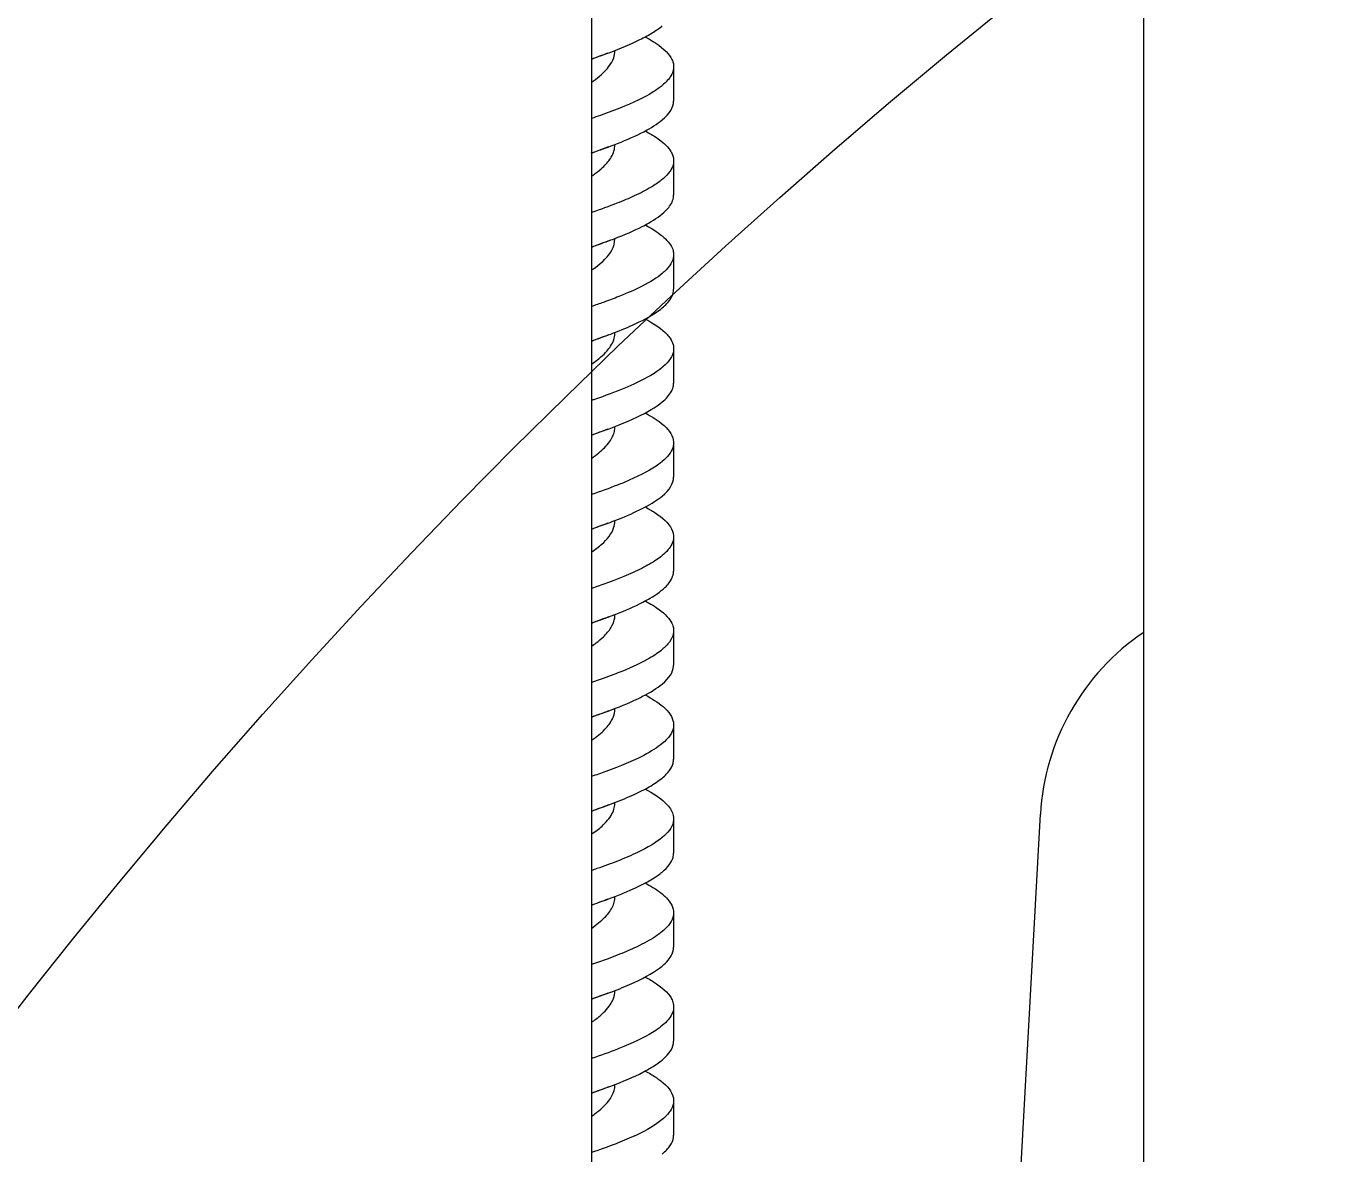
# Model space of a CAD drawing. Header units: millimetres. Extents: x 129 to 6329, y 33 to 3553.
# Drawn here: x 4553.3 to 4608.5, y 1163.8 to 1211.8 of the extents above; entities that cross this region are included whole.
import ezdxf

# ---------------------------------------------------------------- set-up
doc = ezdxf.new("R2010")
doc.units = ezdxf.units.MM
doc.layers.add('vistasIsometricas', color=255, linetype='Continuous')

msp = doc.modelspace()

# ---------------------------------------------------------------- linework, layer by layer
at = {"layer": 'vistasIsometricas', "extrusion": (0, 1, 0)}
for p, q in [((4577.379, 1483.204), (4577.379, 1143.298)), ((4600.879, 1151.929), (4600.879, 1233.721)), ((4578.379, 1210.773), (4578.379, 1210.793)), ((4580.879, 1210.103), (4580.879, 1208.639)), ((4578.379, 1206.773), (4578.379, 1206.793)), ((4580.879, 1206.103), (4580.879, 1204.639)), ((4578.379, 1202.773), (4578.379, 1202.793)), ((4580.879, 1202.103), (4580.879, 1200.639)), ((4578.379, 1198.773), (4578.379, 1198.793)), ((4580.879, 1198.103), (4580.879, 1196.639)), ((4578.379, 1194.773), (4578.379, 1194.793)), ((4580.879, 1194.103), (4580.879, 1192.639)), ((4578.379, 1190.773), (4578.379, 1190.793)), ((4580.879, 1190.103), (4580.879, 1188.639)), ((4578.379, 1186.773), (4578.379, 1186.793)), ((4580.879, 1186.103), (4580.879, 1184.639)), ((4578.379, 1182.773), (4578.379, 1182.793)), ((4580.879, 1182.103), (4580.879, 1180.639)), ((4578.379, 1178.773), (4578.379, 1178.793)), ((4580.879, 1178.103), (4580.879, 1176.639)), ((4594.557, 1143.585), (4596.486, 1178.298)), ((4578.379, 1174.773), (4578.379, 1174.793)), ((4580.879, 1174.103), (4580.879, 1172.639)), ((4578.379, 1170.773), (4578.379, 1170.793)), ((4580.879, 1170.103), (4580.879, 1168.639)), ((4578.379, 1166.773), (4578.379, 1166.793)), ((4580.879, 1166.103), (4580.879, 1164.639))]:
    msp.add_line(p, q, dxfattribs=at)
at = {"layer": 'vistasIsometricas'}
msp.add_circle((4757.479, 1010.469), 259.373, dxfattribs=at)
msp.add_arc((4606.47, 1177.743), 10, 123.9941, 176.8202, dxfattribs=at)
for points, knots in [([(4577.379, 1210.435), (4577.642, 1210.523), (4577.893, 1210.611), (4578.631, 1210.885), (4579.071, 1211.069), (4579.638, 1211.35), (4579.812, 1211.445), (4580.129, 1211.639), (4580.271, 1211.738), (4580.391, 1211.837)], [2.9604784, 2.9604784, 2.9604784, 2.9604784, 3.0140489, 3.0140489, 3.1262964, 3.1262964, 3.1839824, 3.1839824, 3.244091, 3.244091, 3.244091, 3.244091]), ([(4579.672, 1211.371), (4579.799, 1211.303), (4579.916, 1211.236), (4580.022, 1211.168), (4580.058, 1211.146), (4580.092, 1211.124), (4580.126, 1211.101), (4580.472, 1210.869), (4580.699, 1210.639), (4580.807, 1210.411), (4580.836, 1210.348), (4580.856, 1210.286), (4580.868, 1210.223), (4580.899, 1210.054), (4580.864, 1209.887), (4580.767, 1209.72), (4580.685, 1209.58), (4580.558, 1209.44), (4580.391, 1209.302)], [0.335803513, 0.335803513, 0.335803513, 0.335803513, 0.336073361, 0.336073361, 0.336073361, 0.33616278, 0.33616278, 0.33616278, 0.337093294, 0.337093294, 0.337093294, 0.3373486, 0.3373486, 0.3373486, 0.338040983, 0.338040983, 0.338040983, 0.338623838, 0.338623838, 0.338623838, 0.338623838]), ([(4577.379, 1209.44), (4577.439, 1209.481), (4577.497, 1209.522), (4577.789, 1209.74), (4577.978, 1209.916), (4578.216, 1210.224), (4578.289, 1210.356), (4578.363, 1210.582), (4578.379, 1210.678), (4578.379, 1210.773)], [-2.5726274, -2.5726274, -2.5726274, -2.5726274, -2.5535324, -2.5535324, -2.4711788, -2.4711788, -2.4100878, -2.4100878, -2.365601, -2.365601, -2.365601, -2.365601]), ([(4580.391, 1209.302), (4580.28, 1209.21), (4580.153, 1209.12), (4580.008, 1209.029), (4579.637, 1208.797), (4579.155, 1208.567), (4578.587, 1208.339), (4578.444, 1208.282), (4578.296, 1208.225), (4578.143, 1208.168), (4577.901, 1208.078), (4577.645, 1207.988), (4577.379, 1207.899)], [0.338623839, 0.338623839, 0.338623839, 0.338623839, 0.339006816, 0.339006816, 0.339006816, 0.33999187, 0.33999187, 0.33999187, 0.340238767, 0.340238767, 0.340238767, 0.340630711, 0.340630711, 0.340630711, 0.340630711]), ([(4577.378, 1206.435), (4577.775, 1206.568), (4578.146, 1206.701), (4578.485, 1206.835), (4579.335, 1207.169), (4579.987, 1207.503), (4580.391, 1207.837)], [0.655880063, 0.655880063, 0.655880063, 0.655880063, 0.65645658, 0.65645658, 0.65645658, 0.657901663, 0.657901663, 0.657901663, 0.657901663]), ([(4579.672, 1207.371), (4579.822, 1207.291), (4579.959, 1207.211), (4580.176, 1207.069), (4580.262, 1207.008), (4580.557, 1206.775), (4580.71, 1206.604), (4580.824, 1206.377), (4580.846, 1206.32), (4580.902, 1206.091), (4580.876, 1205.92), (4580.749, 1205.687), (4580.708, 1205.627), (4580.58, 1205.469), (4580.478, 1205.371), (4580.232, 1205.174), (4580.087, 1205.075), (4579.713, 1204.851), (4579.473, 1204.727), (4578.977, 1204.499), (4578.73, 1204.395), (4578.131, 1204.16), (4577.768, 1204.029), (4577.379, 1203.899)], [1.203909, 1.203909, 1.203909, 1.203909, 1.252643, 1.252643, 1.2898238, 1.2898238, 1.3935151, 1.3935151, 1.4277529, 1.4277529, 1.5321394, 1.5321394, 1.5686093, 1.5686093, 1.6278229, 1.6278229, 1.6879999, 1.6879999, 1.7633835, 1.7633835, 1.8264808, 1.8264808, 1.905739, 1.905739, 1.905739, 1.905739]), ([(4577.379, 1205.44), (4577.442, 1205.483), (4577.502, 1205.526), (4577.67, 1205.651), (4577.77, 1205.734), (4577.994, 1205.943), (4578.104, 1206.069), (4578.301, 1206.367), (4578.364, 1206.538), (4578.378, 1206.731), (4578.379, 1206.752), (4578.379, 1206.773)], [-29.3401383, -29.3401383, -29.3401383, -29.3401383, -29.3202016, -29.3202016, -29.2816371, -29.2816371, -29.2230345, -29.2230345, -29.142921, -29.142921, -29.1331827, -29.1331827, -29.1331827, -29.1331827]), ([(4577.379, 1202.435), (4577.525, 1202.484), (4577.666, 1202.532), (4577.992, 1202.648), (4578.173, 1202.714), (4578.798, 1202.954), (4579.197, 1203.127), (4579.635, 1203.35), (4579.728, 1203.4), (4580.112, 1203.619), (4580.35, 1203.788), (4580.597, 1204.027), (4580.659, 1204.098), (4580.822, 1204.326), (4580.879, 1204.482), (4580.879, 1204.639)], [4.5821824, 4.5821824, 4.5821824, 4.5821824, 4.6118415, 4.6118415, 4.6521104, 4.6521104, 4.7573064, 4.7573064, 4.7875061, 4.7875061, 4.8899089, 4.8899089, 4.9327142, 4.9327142, 5.0278618, 5.0278618, 5.0278618, 5.0278618]), ([(4579.672, 1203.371), (4579.682, 1203.366), (4579.691, 1203.361), (4579.701, 1203.356), (4580.018, 1203.184), (4580.275, 1203.012), (4580.467, 1202.839), (4580.655, 1202.671), (4580.779, 1202.502), (4580.839, 1202.333), (4580.86, 1202.271), (4580.873, 1202.21), (4580.877, 1202.148), (4580.893, 1201.919), (4580.787, 1201.689), (4580.561, 1201.458), (4580.51, 1201.406), (4580.453, 1201.354), (4580.391, 1201.302)], [0.348889872, 0.348889872, 0.348889872, 0.348889872, 0.348912484, 0.348912484, 0.348912484, 0.349665709, 0.349665709, 0.349665709, 0.350400791, 0.350400791, 0.350400791, 0.350667728, 0.350667728, 0.350667728, 0.351664544, 0.351664544, 0.351664544, 0.351889098, 0.351889098, 0.351889098, 0.351889098]), ([(4577.379, 1201.44), (4577.427, 1201.472), (4577.473, 1201.505), (4577.862, 1201.79), (4578.108, 1202.04), (4578.335, 1202.453), (4578.379, 1202.613), (4578.379, 1202.773)], [-3.8177251, -3.8177251, -3.8177251, -3.8177251, -3.8025896, -3.8025896, -3.6852343, -3.6852343, -3.6105845, -3.6105845, -3.6105845, -3.6105845]), ([(4580.391, 1201.302), (4580.176, 1201.124), (4579.891, 1200.946), (4579.542, 1200.767), (4579.253, 1200.619), (4578.92, 1200.472), (4578.548, 1200.323), (4578.341, 1200.241), (4578.123, 1200.159), (4577.893, 1200.077), (4577.727, 1200.018), (4577.556, 1199.958), (4577.379, 1199.899)], [0.351889098, 0.351889098, 0.351889098, 0.351889098, 0.352656252, 0.352656252, 0.352656252, 0.353290951, 0.353290951, 0.353290951, 0.353642924, 0.353642924, 0.353642924, 0.353896635, 0.353896635, 0.353896635, 0.353896635]), ([(4577.379, 1198.435), (4577.668, 1198.532), (4577.943, 1198.629), (4578.538, 1198.852), (4578.848, 1198.978), (4579.533, 1199.288), (4579.874, 1199.47), (4580.234, 1199.715), (4580.317, 1199.776), (4580.466, 1199.899), (4580.532, 1199.961), (4580.751, 1200.196), (4580.846, 1200.368), (4580.877, 1200.574), (4580.879, 1200.607), (4580.879, 1200.639)], [1.3386638, 1.3386638, 1.3386638, 1.3386638, 1.3975537, 1.3975537, 1.474054, 1.474054, 1.5851827, 1.5851827, 1.6222895, 1.6222895, 1.6598384, 1.6598384, 1.7645177, 1.7645177, 1.7843108, 1.7843108, 1.7843108, 1.7843108]), ([(4579.672, 1199.371), (4580.078, 1199.154), (4580.394, 1198.933), (4580.6, 1198.708), (4580.649, 1198.655), (4580.692, 1198.601), (4580.728, 1198.547), (4580.846, 1198.373), (4580.897, 1198.196), (4580.873, 1198.017), (4580.843, 1197.79), (4580.694, 1197.56), (4580.42, 1197.327), (4580.411, 1197.318), (4580.401, 1197.31), (4580.391, 1197.302)], [0.35659246, 0.35659246, 0.35659246, 0.35659246, 0.357556302, 0.357556302, 0.357556302, 0.357785158, 0.357785158, 0.357785158, 0.358527598, 0.358527598, 0.358527598, 0.359469157, 0.359469157, 0.359469157, 0.359502617, 0.359502617, 0.359502617, 0.359502617]), ([(4577.379, 1197.44), (4577.531, 1197.544), (4577.668, 1197.648), (4577.883, 1197.836), (4577.968, 1197.92), (4578.101, 1198.073), (4578.154, 1198.142), (4578.313, 1198.39), (4578.373, 1198.568), (4578.379, 1198.756), (4578.379, 1198.765), (4578.379, 1198.773)], [-4.4402046, -4.4402046, -4.4402046, -4.4402046, -4.391804, -4.391804, -4.3526438, -4.3526438, -4.3205472, -4.3205472, -4.2372867, -4.2372867, -4.2332412, -4.2332412, -4.2332412, -4.2332412]), ([(4580.391, 1197.302), (4580.126, 1197.083), (4579.752, 1196.861), (4579.274, 1196.636), (4579.116, 1196.562), (4578.946, 1196.487), (4578.765, 1196.412), (4578.394, 1196.258), (4577.977, 1196.102), (4577.518, 1195.946), (4577.472, 1195.93), (4577.426, 1195.915), (4577.379, 1195.899)], [0.359502617, 0.359502617, 0.359502617, 0.359502617, 0.360383561, 0.360383561, 0.360383561, 0.360675324, 0.360675324, 0.360675324, 0.361273051, 0.361273051, 0.361273051, 0.361332784, 0.361332784, 0.361332784, 0.361332784]), ([(4580.391, 1195.837), (4580.567, 1195.984), (4580.697, 1196.129), (4580.805, 1196.324), (4580.827, 1196.373), (4580.867, 1196.495), (4580.879, 1196.567), (4580.879, 1196.639)], [0.000019, 0.000019, 0.000019, 0.000019, 0.0885175, 0.0885175, 0.1181807, 0.1181807, 0.162019, 0.162019, 0.162019, 0.162019]), ([(4577.379, 1194.435), (4577.481, 1194.469), (4577.58, 1194.503), (4578.304, 1194.755), (4578.854, 1194.972), (4579.767, 1195.406), (4580.129, 1195.621), (4580.391, 1195.837)], [2.9601469, 2.9601469, 2.9601469, 2.9601469, 2.9808251, 2.9808251, 3.1129893, 3.1129893, 3.2439587, 3.2439587, 3.2439587, 3.2439587]), ([(4579.672, 1195.371), (4579.737, 1195.337), (4579.799, 1195.302), (4579.859, 1195.267), (4580.255, 1195.037), (4580.542, 1194.807), (4580.708, 1194.577), (4580.874, 1194.347), (4580.919, 1194.116), (4580.843, 1193.886), (4580.778, 1193.691), (4580.626, 1193.496), (4580.391, 1193.302)], [0.360122501, 0.360122501, 0.360122501, 0.360122501, 0.360272262, 0.360272262, 0.360272262, 0.361267132, 0.361267132, 0.361267132, 0.362262027, 0.362262027, 0.362262027, 0.363103943, 0.363103943, 0.363103943, 0.363103943]), ([(4577.379, 1193.44), (4577.385, 1193.444), (4577.39, 1193.447), (4577.61, 1193.598), (4577.791, 1193.746), (4578.02, 1193.976), (4578.091, 1194.059), (4578.257, 1194.289), (4578.326, 1194.436), (4578.372, 1194.646), (4578.379, 1194.71), (4578.379, 1194.773)], [-5.0629154, -5.0629154, -5.0629154, -5.0629154, -5.0611881, -5.0611881, -4.9925745, -4.9925745, -4.953974, -4.953974, -4.8855401, -4.8855401, -4.8559664, -4.8559664, -4.8559664, -4.8559664]), ([(4580.391, 1193.302), (4580.348, 1193.266), (4580.302, 1193.231), (4580.254, 1193.195), (4579.94, 1192.965), (4579.512, 1192.735), (4578.984, 1192.505), (4578.826, 1192.436), (4578.66, 1192.367), (4578.485, 1192.299), (4578.146, 1192.165), (4577.776, 1192.032), (4577.379, 1191.899)], [0.363103945, 0.363103945, 0.363103945, 0.363103945, 0.363256894, 0.363256894, 0.363256894, 0.364251768, 0.364251768, 0.364251768, 0.364549028, 0.364549028, 0.364549028, 0.365125491, 0.365125491, 0.365125491, 0.365125491]), ([(4577.379, 1190.435), (4577.477, 1190.468), (4577.574, 1190.501), (4577.669, 1190.534), (4578.015, 1190.654), (4578.344, 1190.776), (4578.648, 1190.9), (4579.395, 1191.202), (4580.001, 1191.515), (4580.391, 1191.837)], [0.637854233, 0.637854233, 0.637854233, 0.637854233, 0.637967983, 0.637967983, 0.637967983, 0.638380507, 0.638380507, 0.638380507, 0.639391236, 0.639391236, 0.639391236, 0.639391236]), ([(4579.672, 1191.371), (4579.822, 1191.291), (4579.959, 1191.21), (4580.161, 1191.078), (4580.235, 1191.027), (4580.617, 1190.735), (4580.805, 1190.496), (4580.898, 1190.097), (4580.878, 1189.94), (4580.721, 1189.621), (4580.584, 1189.462), (4580.391, 1189.301)], [4.4476563, 4.4476563, 4.4476563, 4.4476563, 4.4964656, 4.4964656, 4.5276663, 4.5276663, 4.6733072, 4.6733072, 4.7690937, 4.7690937, 4.8661186, 4.8661186, 4.8661186, 4.8661186]), ([(4577.379, 1189.44), (4577.547, 1189.555), (4577.696, 1189.669), (4577.939, 1189.889), (4578.038, 1189.993), (4578.215, 1190.224), (4578.286, 1190.351), (4578.362, 1190.576), (4578.379, 1190.675), (4578.379, 1190.773)], [-0.7052546, -0.7052546, -0.7052546, -0.7052546, -0.6518338, -0.6518338, -0.60312, -0.60312, -0.5442566, -0.5442566, -0.4983193, -0.4983193, -0.4983193, -0.4983193]), ([(4580.391, 1189.301), (4580.243, 1189.179), (4580.063, 1189.058), (4579.647, 1188.817), (4579.413, 1188.698), (4578.651, 1188.352), (4578.055, 1188.126), (4577.379, 1187.899)], [0.0000213, 0.0000213, 0.0000213, 0.0000213, 0.0739676, 0.0739676, 0.1459719, 0.1459719, 0.2837775, 0.2837775, 0.2837775, 0.2837775]), ([(4577.379, 1186.435), (4577.564, 1186.497), (4577.744, 1186.559), (4578.082, 1186.681), (4578.242, 1186.74), (4578.838, 1186.971), (4579.229, 1187.142), (4579.675, 1187.371), (4579.781, 1187.429), (4580.173, 1187.659), (4580.404, 1187.831), (4580.627, 1188.062), (4580.677, 1188.121), (4580.825, 1188.333), (4580.879, 1188.486), (4580.879, 1188.639)], [1.338344, 1.338344, 1.338344, 1.338344, 1.3760868, 1.3760868, 1.4121254, 1.4121254, 1.5160889, 1.5160889, 1.5511615, 1.5511615, 1.6553536, 1.6553536, 1.6911609, 1.6911609, 1.7840163, 1.7840163, 1.7840163, 1.7840163]), ([(4579.672, 1187.371), (4579.899, 1187.25), (4580.097, 1187.128), (4580.263, 1187.005), (4580.522, 1186.813), (4580.704, 1186.62), (4580.8, 1186.424), (4580.818, 1186.388), (4580.833, 1186.351), (4580.845, 1186.314), (4580.919, 1186.086), (4580.873, 1185.856), (4580.703, 1185.624), (4580.625, 1185.517), (4580.521, 1185.409), (4580.39, 1185.302)], [0.372933579, 0.372933579, 0.372933579, 0.372933579, 0.373476351, 0.373476351, 0.373476351, 0.374325324, 0.374325324, 0.374325324, 0.374484427, 0.374484427, 0.374484427, 0.375473354, 0.375473354, 0.375473354, 0.375928382, 0.375928382, 0.375928382, 0.375928382]), ([(4577.379, 1185.44), (4577.452, 1185.49), (4577.521, 1185.539), (4577.699, 1185.674), (4577.8, 1185.76), (4578.023, 1185.973), (4578.13, 1186.101), (4578.298, 1186.372), (4578.352, 1186.514), (4578.377, 1186.696), (4578.379, 1186.735), (4578.379, 1186.773)], [-6.3078046, -6.3078046, -6.3078046, -6.3078046, -6.2847251, -6.2847251, -6.2448076, -6.2448076, -6.1854468, -6.1854468, -6.1188194, -6.1188194, -6.1008692, -6.1008692, -6.1008692, -6.1008692]), ([(4580.39, 1185.302), (4580.243, 1185.179), (4580.062, 1185.056), (4579.848, 1184.933), (4579.529, 1184.749), (4579.136, 1184.563), (4578.677, 1184.376), (4578.569, 1184.331), (4578.457, 1184.287), (4578.341, 1184.243), (4578.043, 1184.129), (4577.722, 1184.014), (4577.379, 1183.899)], [0.375928384, 0.375928384, 0.375928384, 0.375928384, 0.376444201, 0.376444201, 0.376444201, 0.377215501, 0.377215501, 0.377215501, 0.377397888, 0.377397888, 0.377397888, 0.377867035, 0.377867035, 0.377867035, 0.377867035]), ([(4577.379, 1182.435), (4577.549, 1182.492), (4577.715, 1182.549), (4578.365, 1182.781), (4578.804, 1182.956), (4579.319, 1183.192), (4579.444, 1183.253), (4579.902, 1183.488), (4580.179, 1183.663), (4580.698, 1184.092), (4580.862, 1184.345), (4580.879, 1184.612), (4580.879, 1184.626), (4580.879, 1184.639)], [1.3384619, 1.3384619, 1.3384619, 1.3384619, 1.373156, 1.373156, 1.4792743, 1.4792743, 1.5161723, 1.5161723, 1.6220975, 1.6220975, 1.7761669, 1.7761669, 1.7843179, 1.7843179, 1.7843179, 1.7843179]), ([(4579.672, 1183.371), (4579.816, 1183.294), (4579.947, 1183.217), (4580.066, 1183.141), (4580.204, 1183.051), (4580.325, 1182.963), (4580.428, 1182.874), (4580.689, 1182.649), (4580.836, 1182.427), (4580.871, 1182.207), (4580.872, 1182.199), (4580.873, 1182.191), (4580.874, 1182.183), (4580.903, 1181.95), (4580.806, 1181.72), (4580.595, 1181.493), (4580.535, 1181.429), (4580.467, 1181.365), (4580.391, 1181.302)], [0.375952969, 0.375952969, 0.375952969, 0.375952969, 0.376250586, 0.376250586, 0.376250586, 0.376597929, 0.376597929, 0.376597929, 0.377478305, 0.377478305, 0.377478305, 0.377510419, 0.377510419, 0.377510419, 0.378443956, 0.378443956, 0.378443956, 0.378706024, 0.378706024, 0.378706024, 0.378706024]), ([(4577.379, 1181.44), (4577.41, 1181.461), (4577.441, 1181.483), (4577.688, 1181.659), (4577.868, 1181.813), (4578.068, 1182.033), (4578.121, 1182.098), (4578.223, 1182.246), (4578.269, 1182.328), (4578.354, 1182.532), (4578.379, 1182.652), (4578.379, 1182.773)], [-6.9300899, -6.9300899, -6.9300899, -6.9300899, -6.9201659, -6.9201659, -6.8481023, -6.8481023, -6.8178655, -6.8178655, -6.7793563, -6.7793563, -6.7231504, -6.7231504, -6.7231504, -6.7231504]), ([(4580.391, 1181.302), (4580.187, 1181.134), (4579.924, 1180.967), (4579.609, 1180.802), (4579.164, 1180.569), (4578.615, 1180.339), (4577.99, 1180.112), (4577.793, 1180.04), (4577.59, 1179.969), (4577.379, 1179.899)], [0.378706026, 0.378706026, 0.378706026, 0.378706026, 0.379400078, 0.379400078, 0.379400078, 0.380380473, 0.380380473, 0.380380473, 0.380688102, 0.380688102, 0.380688102, 0.380688102]), ([(4580.391, 1179.837), (4580.522, 1179.946), (4580.627, 1180.054), (4580.778, 1180.263), (4580.828, 1180.363), (4580.871, 1180.522), (4580.879, 1180.581), (4580.879, 1180.639)], [0.0000182, 0.0000182, 0.0000182, 0.0000182, 0.065642, 0.065642, 0.1264385, 0.1264385, 0.1620204, 0.1620204, 0.1620204, 0.1620204]), ([(4577.379, 1178.435), (4577.39, 1178.439), (4577.402, 1178.442), (4577.741, 1178.557), (4578.051, 1178.667), (4578.652, 1178.898), (4578.94, 1179.018), (4579.436, 1179.246), (4579.649, 1179.354), (4580.055, 1179.588), (4580.24, 1179.713), (4580.391, 1179.837)], [2.9601277, 2.9601277, 2.9601277, 2.9601277, 2.9624194, 2.9624194, 3.0295338, 3.0295338, 3.1022277, 3.1022277, 3.1679785, 3.1679785, 3.2436823, 3.2436823, 3.2436823, 3.2436823]), ([(4579.672, 1179.371), (4579.712, 1179.35), (4579.75, 1179.329), (4579.788, 1179.308), (4580.123, 1179.12), (4580.385, 1178.931), (4580.567, 1178.743), (4580.709, 1178.597), (4580.803, 1178.451), (4580.848, 1178.305), (4580.874, 1178.221), (4580.884, 1178.136), (4580.877, 1178.052), (4580.859, 1177.822), (4580.718, 1177.592), (4580.46, 1177.361), (4580.438, 1177.341), (4580.415, 1177.322), (4580.391, 1177.302)], [0.38324402, 0.38324402, 0.38324402, 0.38324402, 0.383335154, 0.383335154, 0.383335154, 0.384149457, 0.384149457, 0.384149457, 0.384780242, 0.384780242, 0.384780242, 0.385144347, 0.385144347, 0.385144347, 0.386139221, 0.386139221, 0.386139221, 0.386225331, 0.386225331, 0.386225331, 0.386225331]), ([(4577.379, 1177.44), (4577.466, 1177.499), (4577.548, 1177.559), (4577.776, 1177.736), (4577.906, 1177.854), (4578.175, 1178.151), (4578.284, 1178.33), (4578.362, 1178.586), (4578.376, 1178.663), (4578.379, 1178.752), (4578.379, 1178.762), (4578.379, 1178.773)], [-7.5532415, -7.5532415, -7.5532415, -7.5532415, -7.5255826, -7.5255826, -7.4706066, -7.4706066, -7.3873302, -7.3873302, -7.3512998, -7.3512998, -7.3462709, -7.3462709, -7.3462709, -7.3462709]), ([(4580.391, 1177.302), (4580.136, 1177.091), (4579.785, 1176.881), (4579.347, 1176.671), (4579.089, 1176.547), (4578.801, 1176.423), (4578.485, 1176.299), (4578.215, 1176.193), (4577.926, 1176.087), (4577.619, 1175.981), (4577.54, 1175.953), (4577.46, 1175.926), (4577.379, 1175.899)], [0.386225331, 0.386225331, 0.386225331, 0.386225331, 0.387134096, 0.387134096, 0.387134096, 0.387670419, 0.387670419, 0.387670419, 0.388128992, 0.388128992, 0.388128992, 0.388246968, 0.388246968, 0.388246968, 0.388246968]), ([(4580.391, 1175.837), (4580.64, 1176.044), (4580.796, 1176.251), (4580.854, 1176.457), (4580.871, 1176.518), (4580.879, 1176.578), (4580.879, 1176.639)], [0.611409074, 0.611409074, 0.611409074, 0.611409074, 0.612301801, 0.612301801, 0.612301801, 0.61256538, 0.61256538, 0.61256538, 0.61256538]), ([(4577.379, 1174.435), (4577.794, 1174.574), (4578.18, 1174.714), (4578.531, 1174.853), (4578.719, 1174.927), (4578.896, 1175.001), (4579.063, 1175.076), (4579.582, 1175.306), (4579.999, 1175.536), (4580.301, 1175.766), (4580.332, 1175.79), (4580.362, 1175.814), (4580.391, 1175.837)], [0.609396898, 0.609396898, 0.609396898, 0.609396898, 0.609995209, 0.609995209, 0.609995209, 0.610314657, 0.610314657, 0.610314657, 0.611306382, 0.611306382, 0.611306382, 0.611409072, 0.611409072, 0.611409072, 0.611409072]), ([(4579.672, 1175.371), (4579.696, 1175.358), (4579.72, 1175.346), (4579.863, 1175.267), (4579.973, 1175.201), (4580.306, 1174.985), (4580.49, 1174.834), (4580.722, 1174.57), (4580.793, 1174.458), (4580.878, 1174.228), (4580.889, 1174.111), (4580.851, 1173.88), (4580.801, 1173.765), (4580.642, 1173.534), (4580.531, 1173.418), (4580.391, 1173.302)], [2.8258389, 2.8258389, 2.8258389, 2.8258389, 2.8336558, 2.8336558, 2.8734761, 2.8734761, 2.9648583, 2.9648583, 3.033289, 3.033289, 3.1039803, 3.1039803, 3.1736911, 3.1736911, 3.244033, 3.244033, 3.244033, 3.244033]), ([(4577.379, 1173.44), (4577.604, 1173.594), (4577.794, 1173.747), (4578.01, 1173.966), (4578.067, 1174.031), (4578.235, 1174.249), (4578.313, 1174.402), (4578.37, 1174.628), (4578.379, 1174.7), (4578.379, 1174.773)], [-3.1952468, -3.1952468, -3.1952468, -3.1952468, -3.1236349, -3.1236349, -3.0933354, -3.0933354, -3.0221659, -3.0221659, -2.9882662, -2.9882662, -2.9882662, -2.9882662]), ([(4580.391, 1173.302), (4580.213, 1173.155), (4579.99, 1173.009), (4579.475, 1172.727), (4579.192, 1172.593), (4578.62, 1172.35), (4578.345, 1172.242), (4577.836, 1172.055), (4577.612, 1171.977), (4577.379, 1171.899)], [0.000022, 0.000022, 0.000022, 0.000022, 0.0888834, 0.0888834, 0.1706091, 0.1706091, 0.2360996, 0.2360996, 0.2836185, 0.2836185, 0.2836185, 0.2836185]), ([(4580.391, 1171.837), (4580.586, 1171.999), (4580.726, 1172.162), (4580.804, 1172.326), (4580.854, 1172.43), (4580.879, 1172.534), (4580.879, 1172.639)], [0.606702608, 0.606702608, 0.606702608, 0.606702608, 0.607395715, 0.607395715, 0.607395715, 0.607837928, 0.607837928, 0.607837928, 0.607837928]), ([(4577.379, 1170.435), (4578.078, 1170.669), (4578.691, 1170.903), (4579.708, 1171.371), (4580.108, 1171.604), (4580.391, 1171.837)], [2.9601725, 2.9601725, 2.9601725, 2.9601725, 3.1024812, 3.1024812, 3.2440748, 3.2440748, 3.2440748, 3.2440748]), ([(4579.672, 1171.371), (4579.712, 1171.35), (4579.75, 1171.329), (4579.788, 1171.308), (4579.869, 1171.262), (4579.946, 1171.217), (4580.018, 1171.171), (4580.384, 1170.941), (4580.638, 1170.711), (4580.77, 1170.48), (4580.804, 1170.422), (4580.83, 1170.363), (4580.848, 1170.305), (4580.901, 1170.133), (4580.886, 1169.961), (4580.804, 1169.79), (4580.726, 1169.627), (4580.587, 1169.464), (4580.391, 1169.302)], [0.394804708, 0.394804708, 0.394804708, 0.394804708, 0.394895866, 0.394895866, 0.394895866, 0.395093128, 0.395093128, 0.395093128, 0.396088003, 0.396088003, 0.396088003, 0.396340954, 0.396340954, 0.396340954, 0.397082893, 0.397082893, 0.397082893, 0.397786043, 0.397786043, 0.397786043, 0.397786043]), ([(4577.379, 1169.44), (4577.516, 1169.534), (4577.64, 1169.627), (4577.961, 1169.9), (4578.121, 1170.078), (4578.266, 1170.324), (4578.297, 1170.39), (4578.36, 1170.562), (4578.379, 1170.668), (4578.379, 1170.773)], [-8.7978544, -8.7978544, -8.7978544, -8.7978544, -8.7542668, -8.7542668, -8.6709973, -8.6709973, -8.6399818, -8.6399818, -8.5908444, -8.5908444, -8.5908444, -8.5908444]), ([(4580.391, 1169.302), (4580.309, 1169.234), (4580.217, 1169.167), (4580.116, 1169.099), (4579.771, 1168.869), (4579.313, 1168.639), (4578.758, 1168.409), (4578.669, 1168.372), (4578.578, 1168.335), (4578.485, 1168.299), (4578.146, 1168.165), (4577.776, 1168.032), (4577.379, 1167.899)], [0.397786043, 0.397786043, 0.397786043, 0.397786043, 0.398077773, 0.398077773, 0.398077773, 0.399072647, 0.399072647, 0.399072647, 0.399231131, 0.399231131, 0.399231131, 0.399807628, 0.399807628, 0.399807628, 0.399807628]), ([(4577.379, 1166.435), (4577.595, 1166.507), (4577.803, 1166.58), (4578.544, 1166.849), (4579.021, 1167.046), (4579.615, 1167.338), (4579.79, 1167.433), (4580.118, 1167.631), (4580.266, 1167.734), (4580.391, 1167.837)], [2.9603427, 2.9603427, 2.9603427, 2.9603427, 3.0043234, 3.0043234, 3.1238341, 3.1238341, 3.1813414, 3.1813414, 3.2439801, 3.2439801, 3.2439801, 3.2439801]), ([(4579.672, 1167.371), (4579.712, 1167.35), (4579.75, 1167.329), (4579.788, 1167.308), (4579.946, 1167.219), (4580.089, 1167.129), (4580.214, 1167.04), (4580.537, 1166.81), (4580.746, 1166.58), (4580.833, 1166.349), (4580.838, 1166.334), (4580.843, 1166.32), (4580.848, 1166.305), (4580.914, 1166.089), (4580.874, 1165.874), (4580.728, 1165.659), (4580.647, 1165.54), (4580.534, 1165.421), (4580.391, 1165.302)], [0.400585027, 0.400585027, 0.400585027, 0.400585027, 0.400676217, 0.400676217, 0.400676217, 0.401062428, 0.401062428, 0.401062428, 0.402057303, 0.402057303, 0.402057303, 0.402121309, 0.402121309, 0.402121309, 0.403052182, 0.403052182, 0.403052182, 0.403566402, 0.403566402, 0.403566402, 0.403566402]), ([(4577.379, 1165.44), (4577.431, 1165.475), (4577.481, 1165.511), (4577.775, 1165.727), (4577.971, 1165.908), (4578.17, 1166.164), (4578.218, 1166.238), (4578.338, 1166.467), (4578.379, 1166.62), (4578.379, 1166.773)], [-9.4199316, -9.4199316, -9.4199316, -9.4199316, -9.4034716, -9.4034716, -9.3190839, -9.3190839, -9.2843914, -9.2843914, -9.2129146, -9.2129146, -9.2129146, -9.2129146]), ([(4580.391, 1165.302), (4580.256, 1165.19), (4580.095, 1165.079), (4579.908, 1164.968), (4579.532, 1164.745), (4579.052, 1164.522), (4578.485, 1164.299), (4578.467, 1164.292), (4578.449, 1164.285), (4578.431, 1164.278), (4578.107, 1164.151), (4577.755, 1164.025), (4577.379, 1163.899)], [0.403566402, 0.403566402, 0.403566402, 0.403566402, 0.404047078, 0.404047078, 0.404047078, 0.405011493, 0.405011493, 0.405011493, 0.405041951, 0.405041951, 0.405041951, 0.405587956, 0.405587956, 0.405587956, 0.405587956]), ([(4580.391, 1163.837), (4580.536, 1163.958), (4580.65, 1164.078), (4580.809, 1164.316), (4580.857, 1164.433), (4580.877, 1164.58), (4580.879, 1164.609), (4580.879, 1164.639)], [0.000014, 0.000014, 0.000014, 0.000014, 0.0729648, 0.0729648, 0.1439115, 0.1439115, 0.1620124, 0.1620124, 0.1620124, 0.1620124])]:
    msp.add_open_spline(points, degree=3, knots=knots, dxfattribs=at)
for points in [[(4578.079, 1210.68), (4577.845, 1210.593), (4577.611, 1210.506), (4577.379, 1210.417)], [(4580.391, 1207.837), (4580.714, 1208.105), (4580.878, 1208.372), (4580.879, 1208.639)], [(4577.576, 1207.966), (4577.576, 1207.966), (4577.576, 1207.966), (4577.576, 1207.966)], [(4577.967, 1208.104), (4577.967, 1208.104), (4577.967, 1208.104), (4577.968, 1208.104)], [(4578.112, 1206.693), (4577.866, 1206.602), (4577.622, 1206.51), (4577.379, 1206.417)], [(4578.112, 1202.692), (4577.866, 1202.601), (4577.622, 1202.51), (4577.379, 1202.417)], [(4577.576, 1199.966), (4577.576, 1199.966), (4577.576, 1199.966), (4577.576, 1199.966)], [(4577.968, 1200.104), (4577.968, 1200.104), (4577.968, 1200.104), (4577.968, 1200.104)], [(4578.112, 1198.692), (4577.866, 1198.602), (4577.622, 1198.51), (4577.379, 1198.417)], [(4577.968, 1196.104), (4577.968, 1196.104), (4577.968, 1196.104), (4577.968, 1196.104)], [(4578.086, 1194.683), (4577.849, 1194.595), (4577.613, 1194.506), (4577.379, 1194.417)], [(4580.391, 1191.837), (4580.706, 1192.098), (4580.879, 1192.366), (4580.879, 1192.639)], [(4577.576, 1191.966), (4577.576, 1191.966), (4577.576, 1191.966), (4577.576, 1191.966)], [(4577.968, 1192.104), (4577.968, 1192.104), (4577.968, 1192.104), (4577.968, 1192.104)], [(4578.071, 1190.677), (4577.839, 1190.591), (4577.608, 1190.505), (4577.379, 1190.417)], [(4578.113, 1186.693), (4577.867, 1186.602), (4577.622, 1186.51), (4577.379, 1186.417)], [(4577.576, 1183.966), (4577.576, 1183.966), (4577.576, 1183.966), (4577.576, 1183.966)], [(4577.968, 1184.104), (4577.968, 1184.104), (4577.968, 1184.104), (4577.968, 1184.104)], [(4578.112, 1182.692), (4577.866, 1182.601), (4577.622, 1182.51), (4577.379, 1182.417)], [(4577.576, 1179.966), (4577.576, 1179.966), (4577.576, 1179.966), (4577.576, 1179.966)], [(4578.112, 1178.692), (4577.866, 1178.601), (4577.622, 1178.51), (4577.379, 1178.417)], [(4577.576, 1175.966), (4577.576, 1175.966), (4577.576, 1175.966), (4577.576, 1175.966)], [(4577.968, 1176.104), (4577.968, 1176.104), (4577.968, 1176.104), (4577.968, 1176.104)], [(4578.081, 1174.681), (4577.845, 1174.594), (4577.611, 1174.506), (4577.379, 1174.417)], [(4577.576, 1171.966), (4577.576, 1171.966), (4577.576, 1171.966), (4577.576, 1171.966)], [(4578.076, 1170.679), (4577.842, 1170.593), (4577.61, 1170.505), (4577.379, 1170.417)], [(4580.391, 1167.837), (4580.722, 1168.112), (4580.879, 1168.379), (4580.879, 1168.639)], [(4577.576, 1167.966), (4577.576, 1167.966), (4577.576, 1167.966), (4577.576, 1167.966)], [(4577.967, 1168.104), (4577.967, 1168.104), (4577.968, 1168.104), (4577.968, 1168.104)], [(4578.113, 1166.693), (4577.867, 1166.602), (4577.622, 1166.51), (4577.379, 1166.417)], [(4577.967, 1164.104), (4577.967, 1164.104), (4577.968, 1164.104), (4577.968, 1164.104)], [(4577.576, 1163.966), (4577.576, 1163.966), (4577.576, 1163.966), (4577.576, 1163.966)]]:
    msp.add_open_spline(points, degree=3, dxfattribs=at)

doc.saveas('drawing.dxf')
